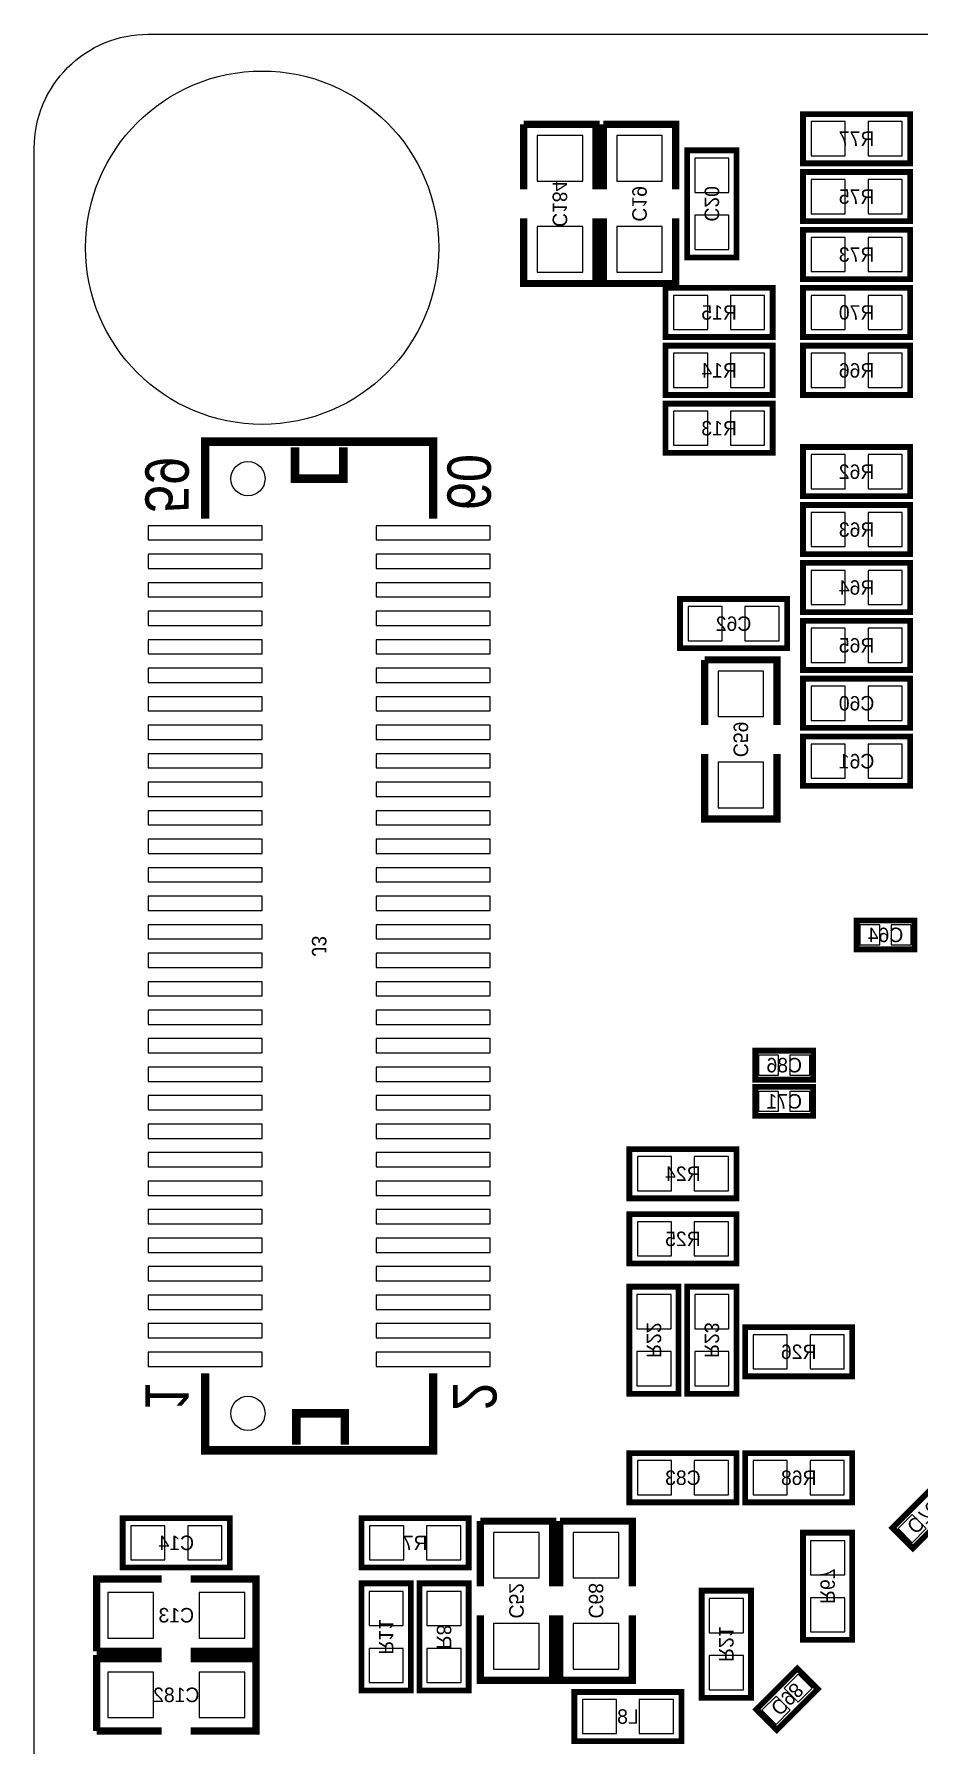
# Model space of a CAD drawing. Extents: x 2.5 to 91.5, y 4 to 102.5.
# Drawn here: x 5 to 20.52, y 29.98 to 60 of the extents above; entities that cross this region are included whole.
import ezdxf
from ezdxf.enums import TextEntityAlignment as Align

# ---------------------------------------------------------------- set-up
doc = ezdxf.new("R2010")
doc.units = 0
for name, color, linetype in [('BG_OUTLINE', 92, 'CONTINUOUS'), ('PG_SILKSCREEN_BOTTOM', 150, 'CONTINUOUS'), ('PIN_BOTTOM', 253, 'CONTINUOUS'), ('RD_SILKSCREEN_BOTTOM', 150, 'CONTINUOUS')]:
    doc.layers.add(name, color=color, linetype=linetype)

msp = doc.modelspace()

# ---------------------------------------------------------------- linework, layer by layer
at = {"layer": 'BG_OUTLINE'}
msp.add_lwpolyline([(4.99999, 5.999988), (4.99999, 57.999884, -0.414214), (6.999986, 59.99988), (44.99991, 59.99988, -0.414214), (46.999906, 57.999884), (46.999906, 5.999988, -0.414214), (44.99991, 3.999992), (6.999986, 3.999992, -0.414214)], format="xyb", close=True, dxfattribs=at)
at = {"layer": 'PG_SILKSCREEN_BOTTOM'}
for points, const_width in [([(18.4912, 57.7342), (20.3708, 57.7342), (20.3708, 58.5978), (18.4912, 58.5978), (18.4912, 57.7342)], 0.1016), ([(14.859, 57.277), (14.859, 58.42), (13.589, 58.42)], 0.127), ([(13.589, 58.42), (13.589, 57.277)], 0.127), ([(16.256, 57.277), (16.256, 58.42), (14.986, 58.42)], 0.127), ([(14.986, 58.42), (14.986, 57.277)], 0.127), ([(16.4592, 57.9628), (16.4592, 56.0832), (17.3228, 56.0832), (17.3228, 57.9628), (16.4592, 57.9628)], 0.1016), ([(20.3708, 57.5818), (18.4912, 57.5818), (18.4912, 56.7182), (20.3708, 56.7182), (20.3708, 57.5818)], 0.1016), ([(13.589, 56.769), (13.589, 55.626), (14.859, 55.626), (14.859, 56.769)], 0.127), ([(14.986, 56.769), (14.986, 55.626), (16.256, 55.626), (16.256, 56.769)], 0.127), ([(20.3708, 56.5658), (18.4912, 56.5658), (18.4912, 55.7022), (20.3708, 55.7022), (20.3708, 56.5658)], 0.1016), ([(17.9578, 55.5498), (16.0782, 55.5498), (16.0782, 54.6862), (17.9578, 54.6862), (17.9578, 55.5498)], 0.1016), ([(20.3708, 55.5498), (18.4912, 55.5498), (18.4912, 54.6862), (20.3708, 54.6862), (20.3708, 55.5498)], 0.1016), ([(16.0782, 53.6702), (17.9578, 53.6702), (17.9578, 54.5338), (16.0782, 54.5338), (16.0782, 53.6702)], 0.1016), ([(18.4912, 53.6702), (20.3708, 53.6702), (20.3708, 54.5338), (18.4912, 54.5338), (18.4912, 53.6702)], 0.1016), ([(17.9578, 53.5178), (16.0782, 53.5178), (16.0782, 52.6542), (17.9578, 52.6542), (17.9578, 53.5178)], 0.1016), ([(11.999976, 51.499922), (11.999976, 52.849907), (7.999984, 52.849907), (7.999984, 51.499922)], 0.150012), ([(10.424973, 52.749907), (10.424973, 52.199921), (9.574987, 52.199921), (9.574987, 52.749907)], 0.150012), ([(18.4912, 51.8922), (20.3708, 51.8922), (20.3708, 52.7558), (18.4912, 52.7558), (18.4912, 51.8922)], 0.1016), ([(18.4912, 50.8762), (20.3708, 50.8762), (20.3708, 51.7398), (18.4912, 51.7398), (18.4912, 50.8762)], 0.1016), ([(18.4912, 49.8602), (20.3708, 49.8602), (20.3708, 50.7238), (18.4912, 50.7238), (18.4912, 49.8602)], 0.1016), ([(18.2118, 50.0888), (16.3322, 50.0888), (16.3322, 49.2252), (18.2118, 49.2252), (18.2118, 50.0888)], 0.1016), ([(18.4912, 48.8442), (20.3708, 48.8442), (20.3708, 49.7078), (18.4912, 49.7078), (18.4912, 48.8442)], 0.1016), ([(18.034, 47.879), (18.034, 49.022), (16.764, 49.022)], 0.127), ([(16.764, 49.022), (16.764, 47.879)], 0.127), ([(18.4912, 47.8282), (20.3708, 47.8282), (20.3708, 48.6918), (18.4912, 48.6918), (18.4912, 47.8282)], 0.1016), ([(18.4912, 46.8122), (20.3708, 46.8122), (20.3708, 47.6758), (18.4912, 47.6758), (18.4912, 46.8122)], 0.1016), ([(16.764, 47.371), (16.764, 46.228), (18.034, 46.228), (18.034, 47.371)], 0.127), ([(19.431, 44.45), (20.447, 44.45), (20.447, 43.942), (19.431, 43.942), (19.431, 44.45)], 0.1016), ([(18.669, 41.656), (17.653, 41.656), (17.653, 42.164), (18.669, 42.164), (18.669, 41.656)], 0.1016), ([(18.669, 41.021), (17.653, 41.021), (17.653, 41.529), (18.669, 41.529), (18.669, 41.021)], 0.1016), ([(17.3228, 40.4368), (15.4432, 40.4368), (15.4432, 39.5732), (17.3228, 39.5732), (17.3228, 40.4368)], 0.1016), ([(17.3228, 39.2938), (15.4432, 39.2938), (15.4432, 38.4302), (17.3228, 38.4302), (17.3228, 39.2938)], 0.1016), ([(16.3068, 36.1442), (16.3068, 38.0238), (15.4432, 38.0238), (15.4432, 36.1442), (16.3068, 36.1442)], 0.1016), ([(16.4592, 38.0238), (16.4592, 36.1442), (17.3228, 36.1442), (17.3228, 38.0238), (16.4592, 38.0238)], 0.1016), ([(19.3548, 37.3126), (17.4752, 37.3126), (17.4752, 36.449), (19.3548, 36.449), (19.3548, 37.3126)], 0.1016), ([(11.999976, 36.499902), (11.999976, 35.149917), (7.999984, 35.149917), (7.999984, 36.499902)], 0.150012), ([(10.449992, 35.249917), (10.449992, 35.799903), (9.599981, 35.799903), (9.599981, 35.249917)], 0.150012), ([(15.4432, 34.2392), (17.3228, 34.2392), (17.3228, 35.1028), (15.4432, 35.1028), (15.4432, 34.2392)], 0.1016), ([(19.3548, 35.1028), (17.4752, 35.1028), (17.4752, 34.2392), (19.3548, 34.2392), (19.3548, 35.1028)], 0.1016), ([(20.06059, 33.792897), (20.779003, 34.51131), (21.13821, 34.152103), (20.419797, 33.43369), (20.06059, 33.792897)], 0.1016), ([(6.5532, 33.0962), (8.4328, 33.0962), (8.4328, 33.9598), (6.5532, 33.9598), (6.5532, 33.0962)], 0.1016), ([(10.7442, 33.0962), (12.6238, 33.0962), (12.6238, 33.9598), (10.7442, 33.9598), (10.7442, 33.0962)], 0.1016), ([(14.097, 32.766), (14.097, 33.909), (12.827, 33.909)], 0.127), ([(12.827, 33.909), (12.827, 32.766)], 0.127), ([(15.494, 32.766), (15.494, 33.909), (14.224, 33.909)], 0.127), ([(14.224, 33.909), (14.224, 32.766)], 0.127), ([(19.3548, 31.8262), (19.3548, 33.7058), (18.4912, 33.7058), (18.4912, 31.8262), (19.3548, 31.8262)], 0.1016), ([(7.239, 32.893), (6.096, 32.893), (6.096, 31.623)], 0.127), ([(7.747, 31.623), (8.89, 31.623), (8.89, 32.893), (7.747, 32.893)], 0.127), ([(10.7442, 32.8168), (10.7442, 30.9372), (11.6078, 30.9372), (11.6078, 32.8168), (10.7442, 32.8168)], 0.1016), ([(12.6238, 30.9372), (12.6238, 32.8168), (11.7602, 32.8168), (11.7602, 30.9372), (12.6238, 30.9372)], 0.1016), ([(16.7132, 32.6898), (16.7132, 30.8102), (17.5768, 30.8102), (17.5768, 32.6898), (16.7132, 32.6898)], 0.1016), ([(12.827, 32.258), (12.827, 31.115), (14.097, 31.115), (14.097, 32.258)], 0.127), ([(14.224, 32.258), (14.224, 31.115), (15.494, 31.115), (15.494, 32.258)], 0.127), ([(6.096, 31.623), (7.239, 31.623)], 0.127), ([(7.239, 31.496), (6.096, 31.496), (6.096, 30.226)], 0.127), ([(7.747, 30.226), (8.89, 30.226), (8.89, 31.496), (7.747, 31.496)], 0.127), ([(17.67299, 30.605197), (18.391403, 31.32361), (18.75061, 30.964403), (18.032197, 30.24599), (17.67299, 30.605197)], 0.1016), ([(16.3576, 30.9118), (14.478, 30.9118), (14.478, 30.0482), (16.3576, 30.0482), (16.3576, 30.9118)], 0.1016), ([(6.096, 30.226), (7.239, 30.226)], 0.127)]:
    msp.add_lwpolyline(points, dxfattribs=dict(at, const_width=const_width))
at = {"layer": 'PIN_BOTTOM'}
for points in [[(18.631433, 58.465695), (18.631433, 57.866305), (19.230823, 57.866305), (19.230823, 58.465695)], [(19.631177, 58.465695), (19.631177, 57.866305), (20.230567, 57.866305), (20.230567, 58.465695)], [(14.62405, 58.22315), (13.82395, 58.22315), (13.82395, 57.42305), (14.62405, 57.42305)], [(16.02105, 58.22315), (15.22095, 58.22315), (15.22095, 57.42305), (16.02105, 57.42305)], [(17.190695, 57.822567), (16.591305, 57.822567), (16.591305, 57.223177), (17.190695, 57.223177)], [(19.230823, 56.850305), (19.230823, 57.449695), (18.631433, 57.449695), (18.631433, 56.850305)], [(20.230567, 56.850305), (20.230567, 57.449695), (19.631177, 57.449695), (19.631177, 56.850305)], [(17.190695, 56.822823), (16.591305, 56.822823), (16.591305, 56.223433), (17.190695, 56.223433)], [(14.62405, 56.62295), (13.82395, 56.62295), (13.82395, 55.82285), (14.62405, 55.82285)], [(16.02105, 56.62295), (15.22095, 56.62295), (15.22095, 55.82285), (16.02105, 55.82285)], [(19.230823, 55.834305), (19.230823, 56.433695), (18.631433, 56.433695), (18.631433, 55.834305)], [(20.230567, 55.834305), (20.230567, 56.433695), (19.631177, 56.433695), (19.631177, 55.834305)], [(16.817823, 54.818305), (16.817823, 55.417695), (16.218433, 55.417695), (16.218433, 54.818305)], [(17.817567, 54.818305), (17.817567, 55.417695), (17.218177, 55.417695), (17.218177, 54.818305)], [(19.230823, 54.818305), (19.230823, 55.417695), (18.631433, 55.417695), (18.631433, 54.818305)], [(20.230567, 54.818305), (20.230567, 55.417695), (19.631177, 55.417695), (19.631177, 54.818305)], [(16.218433, 54.401695), (16.218433, 53.802305), (16.817823, 53.802305), (16.817823, 54.401695)], [(17.218177, 54.401695), (17.218177, 53.802305), (17.817567, 53.802305), (17.817567, 54.401695)], [(18.631433, 54.401695), (18.631433, 53.802305), (19.230823, 53.802305), (19.230823, 54.401695)], [(19.631177, 54.401695), (19.631177, 53.802305), (20.230567, 53.802305), (20.230567, 54.401695)], [(16.817823, 52.786305), (16.817823, 53.385695), (16.218433, 53.385695), (16.218433, 52.786305)], [(17.817567, 52.786305), (17.817567, 53.385695), (17.218177, 53.385695), (17.218177, 52.786305)], [(18.631433, 52.623695), (18.631433, 52.024305), (19.230823, 52.024305), (19.230823, 52.623695)], [(19.631177, 52.623695), (19.631177, 52.024305), (20.230567, 52.024305), (20.230567, 52.623695)], [(6.999986, 51.124904), (8.999982, 51.124904), (8.999982, 51.374916), (6.999986, 51.374916)], [(10.999978, 51.124904), (12.999974, 51.124904), (12.999974, 51.374916), (10.999978, 51.374916)], [(18.631433, 51.607695), (18.631433, 51.008305), (19.230823, 51.008305), (19.230823, 51.607695)], [(19.631177, 51.607695), (19.631177, 51.008305), (20.230567, 51.008305), (20.230567, 51.607695)], [(6.999986, 50.624905), (8.999982, 50.624905), (8.999982, 50.874917), (6.999986, 50.874917)], [(10.999978, 50.624905), (12.999974, 50.624905), (12.999974, 50.874917), (10.999978, 50.874917)], [(18.631433, 50.591695), (18.631433, 49.992305), (19.230823, 49.992305), (19.230823, 50.591695)], [(19.631177, 50.591695), (19.631177, 49.992305), (20.230567, 49.992305), (20.230567, 50.591695)], [(6.999986, 50.124906), (8.999982, 50.124906), (8.999982, 50.374918), (6.999986, 50.374918)], [(10.999978, 50.124906), (12.999974, 50.124906), (12.999974, 50.374918), (10.999978, 50.374918)], [(6.999986, 49.624907), (8.999982, 49.624907), (8.999982, 49.874919), (6.999986, 49.874919)], [(10.999978, 49.624907), (12.999974, 49.624907), (12.999974, 49.874919), (10.999978, 49.874919)], [(17.071823, 49.357305), (17.071823, 49.956695), (16.472433, 49.956695), (16.472433, 49.357305)], [(18.071567, 49.357305), (18.071567, 49.956695), (17.472177, 49.956695), (17.472177, 49.357305)], [(18.631433, 49.575695), (18.631433, 48.976305), (19.230823, 48.976305), (19.230823, 49.575695)], [(19.631177, 49.575695), (19.631177, 48.976305), (20.230567, 48.976305), (20.230567, 49.575695)], [(6.999986, 49.124908), (8.999982, 49.124908), (8.999982, 49.37492), (6.999986, 49.37492)], [(10.999978, 49.124908), (12.999974, 49.124908), (12.999974, 49.37492), (10.999978, 49.37492)], [(6.999986, 48.624909), (8.999982, 48.624909), (8.999982, 48.874921), (6.999986, 48.874921)], [(10.999978, 48.624909), (12.999974, 48.624909), (12.999974, 48.874921), (10.999978, 48.874921)], [(17.79905, 48.82515), (16.99895, 48.82515), (16.99895, 48.02505), (17.79905, 48.02505)], [(6.999986, 48.12491), (8.999982, 48.12491), (8.999982, 48.374922), (6.999986, 48.374922)], [(10.999978, 48.12491), (12.999974, 48.12491), (12.999974, 48.374922), (10.999978, 48.374922)], [(18.631433, 48.559695), (18.631433, 47.960305), (19.230823, 47.960305), (19.230823, 48.559695)], [(19.631177, 48.559695), (19.631177, 47.960305), (20.230567, 47.960305), (20.230567, 48.559695)], [(6.999986, 47.624911), (8.999982, 47.624911), (8.999982, 47.874923), (6.999986, 47.874923)], [(10.999978, 47.624911), (12.999974, 47.624911), (12.999974, 47.874923), (10.999978, 47.874923)], [(18.631433, 47.543695), (18.631433, 46.944305), (19.230823, 46.944305), (19.230823, 47.543695)], [(19.631177, 47.543695), (19.631177, 46.944305), (20.230567, 46.944305), (20.230567, 47.543695)], [(6.999986, 47.124912), (8.999982, 47.124912), (8.999982, 47.374924), (6.999986, 47.374924)], [(10.999978, 47.124912), (12.999974, 47.124912), (12.999974, 47.374924), (10.999978, 47.374924)], [(17.79905, 47.22495), (16.99895, 47.22495), (16.99895, 46.42485), (17.79905, 46.42485)], [(6.999986, 46.624913), (8.999982, 46.624913), (8.999982, 46.874925), (6.999986, 46.874925)], [(10.999978, 46.624913), (12.999974, 46.624913), (12.999974, 46.874925), (10.999978, 46.874925)], [(6.999986, 46.124914), (8.999982, 46.124914), (8.999982, 46.374926), (6.999986, 46.374926)], [(10.999978, 46.124914), (12.999974, 46.124914), (12.999974, 46.374926), (10.999978, 46.374926)], [(6.999986, 45.624915), (8.999982, 45.624915), (8.999982, 45.874927), (6.999986, 45.874927)], [(10.999978, 45.624915), (12.999974, 45.624915), (12.999974, 45.874927), (10.999978, 45.874927)], [(6.999986, 45.124916), (8.999982, 45.124916), (8.999982, 45.374928), (6.999986, 45.374928)], [(10.999978, 45.124916), (12.999974, 45.124916), (12.999974, 45.374928), (10.999978, 45.374928)], [(6.999986, 44.624917), (8.999982, 44.624917), (8.999982, 44.874929), (6.999986, 44.874929)], [(10.999978, 44.624917), (12.999974, 44.624917), (12.999974, 44.874929), (10.999978, 44.874929)], [(6.999986, 44.124918), (8.999982, 44.124918), (8.999982, 44.37493), (6.999986, 44.37493)], [(10.999978, 44.124918), (12.999974, 44.124918), (12.999974, 44.37493), (10.999978, 44.37493)], [(19.488912, 44.371006), (19.488912, 44.020994), (19.838924, 44.020994), (19.838924, 44.371006)], [(20.039076, 44.371006), (20.039076, 44.020994), (20.389088, 44.020994), (20.389088, 44.371006)], [(6.999986, 43.624894), (8.999982, 43.624894), (8.999982, 43.874906), (6.999986, 43.874906)], [(10.999978, 43.624894), (12.999974, 43.624894), (12.999974, 43.874906), (10.999978, 43.874906)], [(6.999986, 43.124895), (8.999982, 43.124895), (8.999982, 43.374907), (6.999986, 43.374907)], [(10.999978, 43.124895), (12.999974, 43.124895), (12.999974, 43.374907), (10.999978, 43.374907)], [(6.999986, 42.624896), (8.999982, 42.624896), (8.999982, 42.874908), (6.999986, 42.874908)], [(10.999978, 42.624896), (12.999974, 42.624896), (12.999974, 42.874908), (10.999978, 42.874908)], [(6.999986, 42.124897), (8.999982, 42.124897), (8.999982, 42.374909), (6.999986, 42.374909)], [(10.999978, 42.124897), (12.999974, 42.124897), (12.999974, 42.374909), (10.999978, 42.374909)], [(18.060924, 41.734994), (18.060924, 42.085006), (17.710912, 42.085006), (17.710912, 41.734994)], [(18.611088, 41.734994), (18.611088, 42.085006), (18.261076, 42.085006), (18.261076, 41.734994)], [(6.999986, 41.624898), (8.999982, 41.624898), (8.999982, 41.87491), (6.999986, 41.87491)], [(10.999978, 41.624898), (12.999974, 41.624898), (12.999974, 41.87491), (10.999978, 41.87491)], [(18.060924, 41.099994), (18.060924, 41.450006), (17.710912, 41.450006), (17.710912, 41.099994)], [(18.611088, 41.099994), (18.611088, 41.450006), (18.261076, 41.450006), (18.261076, 41.099994)], [(6.999986, 41.124899), (8.999982, 41.124899), (8.999982, 41.374911), (6.999986, 41.374911)], [(10.999978, 41.124899), (12.999974, 41.124899), (12.999974, 41.374911), (10.999978, 41.374911)], [(6.999986, 40.6249), (8.999982, 40.6249), (8.999982, 40.874912), (6.999986, 40.874912)], [(10.999978, 40.6249), (12.999974, 40.6249), (12.999974, 40.874912), (10.999978, 40.874912)], [(6.999986, 40.124901), (8.999982, 40.124901), (8.999982, 40.374913), (6.999986, 40.374913)], [(10.999978, 40.124901), (12.999974, 40.124901), (12.999974, 40.374913), (10.999978, 40.374913)], [(16.182823, 39.705305), (16.182823, 40.304695), (15.583433, 40.304695), (15.583433, 39.705305)], [(17.182567, 39.705305), (17.182567, 40.304695), (16.583177, 40.304695), (16.583177, 39.705305)], [(6.999986, 39.624902), (8.999982, 39.624902), (8.999982, 39.874914), (6.999986, 39.874914)], [(10.999978, 39.624902), (12.999974, 39.624902), (12.999974, 39.874914), (10.999978, 39.874914)], [(6.999986, 39.124903), (8.999982, 39.124903), (8.999982, 39.374915), (6.999986, 39.374915)], [(10.999978, 39.124903), (12.999974, 39.124903), (12.999974, 39.374915), (10.999978, 39.374915)], [(16.182823, 38.562305), (16.182823, 39.161695), (15.583433, 39.161695), (15.583433, 38.562305)], [(17.182567, 38.562305), (17.182567, 39.161695), (16.583177, 39.161695), (16.583177, 38.562305)], [(6.999986, 38.624904), (8.999982, 38.624904), (8.999982, 38.874916), (6.999986, 38.874916)], [(10.999978, 38.624904), (12.999974, 38.624904), (12.999974, 38.874916), (10.999978, 38.874916)], [(6.999986, 38.124905), (8.999982, 38.124905), (8.999982, 38.374917), (6.999986, 38.374917)], [(10.999978, 38.124905), (12.999974, 38.124905), (12.999974, 38.374917), (10.999978, 38.374917)], [(6.999986, 37.624906), (8.999982, 37.624906), (8.999982, 37.874918), (6.999986, 37.874918)], [(10.999978, 37.624906), (12.999974, 37.624906), (12.999974, 37.874918), (10.999978, 37.874918)], [(15.575305, 37.284177), (16.174695, 37.284177), (16.174695, 37.883567), (15.575305, 37.883567)], [(17.190695, 37.883567), (16.591305, 37.883567), (16.591305, 37.284177), (17.190695, 37.284177)], [(6.999986, 37.124907), (8.999982, 37.124907), (8.999982, 37.374919), (6.999986, 37.374919)], [(10.999978, 37.124907), (12.999974, 37.124907), (12.999974, 37.374919), (10.999978, 37.374919)], [(18.214823, 36.581105), (18.214823, 37.180495), (17.615433, 37.180495), (17.615433, 36.581105)], [(19.214567, 36.581105), (19.214567, 37.180495), (18.615177, 37.180495), (18.615177, 36.581105)], [(6.999986, 36.624908), (8.999982, 36.624908), (8.999982, 36.87492), (6.999986, 36.87492)], [(10.999978, 36.624908), (12.999974, 36.624908), (12.999974, 36.87492), (10.999978, 36.87492)], [(15.575305, 36.284433), (16.174695, 36.284433), (16.174695, 36.883823), (15.575305, 36.883823)], [(17.190695, 36.883823), (16.591305, 36.883823), (16.591305, 36.284433), (17.190695, 36.284433)], [(15.583433, 34.970695), (15.583433, 34.371305), (16.182823, 34.371305), (16.182823, 34.970695)], [(16.583177, 34.970695), (16.583177, 34.371305), (17.182567, 34.371305), (17.182567, 34.970695)], [(18.214823, 34.371305), (18.214823, 34.970695), (17.615433, 34.970695), (17.615433, 34.371305)], [(19.214567, 34.371305), (19.214567, 34.970695), (18.615177, 34.970695), (18.615177, 34.371305)], [(20.157391, 33.777987), (20.404887, 33.530491), (20.652383, 33.777987), (20.404887, 34.025483)], [(6.693433, 33.827695), (6.693433, 33.228305), (7.292823, 33.228305), (7.292823, 33.827695)], [(7.693177, 33.827695), (7.693177, 33.228305), (8.292567, 33.228305), (8.292567, 33.827695)], [(10.884433, 33.827695), (10.884433, 33.228305), (11.483823, 33.228305), (11.483823, 33.827695)], [(11.884177, 33.827695), (11.884177, 33.228305), (12.483567, 33.228305), (12.483567, 33.827695)], [(13.86205, 33.71215), (13.06195, 33.71215), (13.06195, 32.91205), (13.86205, 32.91205)], [(15.25905, 33.71215), (14.45895, 33.71215), (14.45895, 32.91205), (15.25905, 32.91205)], [(18.623305, 32.966177), (19.222695, 32.966177), (19.222695, 33.565567), (18.623305, 33.565567)], [(6.29285, 32.65805), (6.29285, 31.85795), (7.09295, 31.85795), (7.09295, 32.65805)], [(7.89305, 32.65805), (7.89305, 31.85795), (8.69315, 31.85795), (8.69315, 32.65805)], [(11.475695, 32.676567), (10.876305, 32.676567), (10.876305, 32.077177), (11.475695, 32.077177)], [(11.892305, 32.077177), (12.491695, 32.077177), (12.491695, 32.676567), (11.892305, 32.676567)], [(17.444695, 32.549567), (16.845305, 32.549567), (16.845305, 31.950177), (17.444695, 31.950177)], [(18.623305, 31.966433), (19.222695, 31.966433), (19.222695, 32.565823), (18.623305, 32.565823)], [(13.86205, 32.11195), (13.06195, 32.11195), (13.06195, 31.31185), (13.86205, 31.31185)], [(15.25905, 32.11195), (14.45895, 32.11195), (14.45895, 31.31185), (15.25905, 31.31185)], [(11.475695, 31.676823), (10.876305, 31.676823), (10.876305, 31.077433), (11.475695, 31.077433)], [(11.892305, 31.077433), (12.491695, 31.077433), (12.491695, 31.676823), (11.892305, 31.676823)], [(17.444695, 31.549823), (16.845305, 31.549823), (16.845305, 30.950433), (17.444695, 30.950433)], [(6.29285, 31.26105), (6.29285, 30.46095), (7.09295, 30.46095), (7.09295, 31.26105)], [(7.89305, 31.26105), (7.89305, 30.46095), (8.69315, 30.46095), (8.69315, 31.26105)], [(18.158817, 30.979313), (18.406313, 30.731817), (18.653809, 30.979313), (18.406313, 31.226809)], [(15.217623, 30.180305), (15.217623, 30.779695), (14.618233, 30.779695), (14.618233, 30.180305)], [(16.217367, 30.180305), (16.217367, 30.779695), (15.617977, 30.779695), (15.617977, 30.180305)], [(17.769791, 30.590287), (18.017287, 30.342791), (18.264783, 30.590287), (18.017287, 30.837783)]]:
    msp.add_lwpolyline(points, close=True, dxfattribs=at)
for centre, radius in [((8.999982, 56.253888), 3.099994), ((8.74997, 52.199921), 0.299999), ((8.74997, 35.799903), 0.299999)]:
    msp.add_circle(centre, radius, dxfattribs=at)

# ---------------------------------------------------------------- texts
at = {"layer": 'PG_SILKSCREEN_BOTTOM', "text_generation_flag": 2, "width": 0.866667}
for s, p in [('59', (6.949973, 51.599922)), ('60', (12.249988, 51.649909)), ('1', (6.949973, 35.849916)), ('2', (12.349988, 35.849916))]:
    msp.add_text(s, height=0.762, rotation=270, dxfattribs=at).set_placement(p)
at = {"layer": 'RD_SILKSCREEN_BOTTOM', "text_generation_flag": 2}
for s, p in [('R77', (19.431, 58.039)), ('R75', (19.431, 57.023)), ('R73', (19.431, 56.007)), ('R15', (17.018, 54.991)), ('R70', (19.431, 54.991)), ('R14', (17.018, 53.975)), ('R66', (19.431, 53.975)), ('R13', (17.018, 52.959)), ('R62', (19.431, 52.197)), ('R63', (19.431, 51.181)), ('R64', (19.431, 50.165)), ('C62', (17.272, 49.53)), ('R65', (19.431, 49.149)), ('C60', (19.431, 48.133)), ('C61', (19.431, 47.117)), ('C64', (19.939, 44.069)), ('C86', (18.161, 41.783)), ('C71', (18.161, 41.148)), ('R24', (16.383, 39.878)), ('R25', (16.383, 38.735)), ('R26', (18.415, 36.7538)), ('C83', (16.383, 34.544)), ('R68', (18.415, 34.544)), ('C14', (7.493, 33.401)), ('R7', (11.684, 33.401)), ('C13', (7.493, 32.131)), ('C182', (7.493, 30.734)), ('L8', (15.4178, 30.353))]:
    msp.add_text(s, height=0.254, dxfattribs=at).set_placement(p, align=Align.CENTER)
for s, rotation, p in [('C184', 270, (14.097, 57.023305)), ('C19', 270, (15.494, 57.023305)), ('C20', 270, (16.764, 57.023305)), ('C59', 270, (17.272, 47.625305)), ('J3', 270, (9.87298, 44.000217)), ('R22', 270, (15.748, 37.084305)), ('R23', 270, (16.764, 37.084305)), ('C76', 225, (20.509789, 34.062492)), ('R67', 270, (18.796, 32.766305)), ('C52', 270, (13.335, 32.512305)), ('C68', 270, (14.732, 32.512305)), ('R11', 270, (11.049, 31.877305)), ('R8', 270, (12.065, 31.877305)), ('R21', 270, (17.018, 31.750305)), ('C98', 225, (18.122189, 30.874792))]:
    msp.add_text(s, height=0.254, rotation=rotation, dxfattribs=at).set_placement(p, align=Align.CENTER)

doc.saveas('drawing.dxf')
